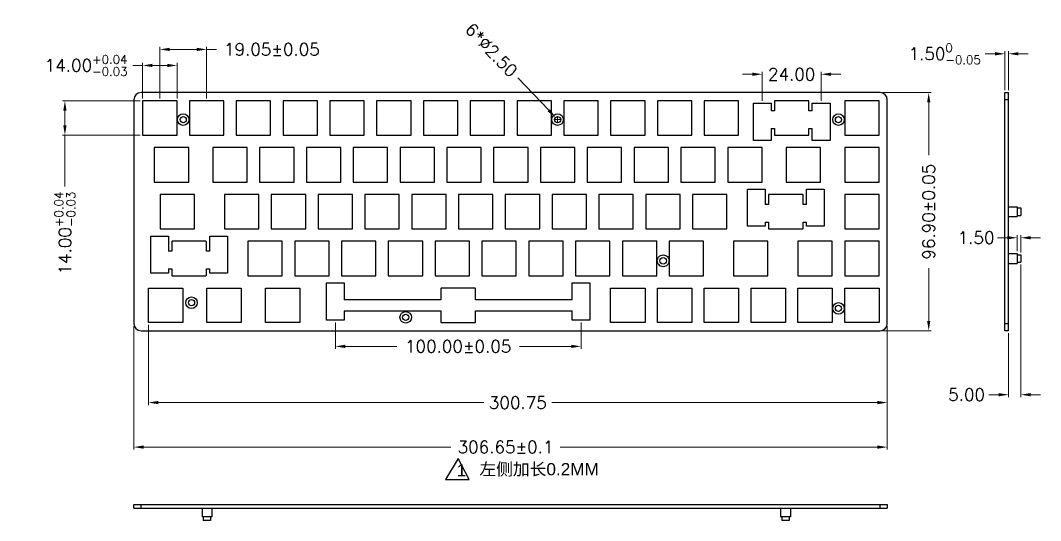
# Model space of a CAD drawing. Header units: millimetres. Extents: x 2562 to 4353, y 2000 to 2227.
# Drawn here: x 2561.8 to 2977, y 2017.1 to 2220.6 of the extents above; entities that cross this region are included whole.
import ezdxf

# ---------------------------------------------------------------- set-up
doc = ezdxf.new("R2010")
doc.units = ezdxf.units.MM
doc.styles.add('ROMANS', font='romans.shx', dxfattribs={"bigfont": 'gbcbig.shx'})
doc.styles.get("Standard").update_dxf_attribs({"font": 'arial.ttf'})
doc.dimstyles.new('铝板', dxfattribs={"dimtxt": 5, "dimasz": 4, "dimexe": 1, "dimexo": 1, "dimgap": 1.5, "dimtad": 0, "dimzin": 0, "dimdsep": 46, "dimtxsty": 'ROMANS', "dimcen": 1, "dimclrd": 4, "dimclre": 4, "dimclrt": 6, "dimadec": 0, "dimazin": 0, "dimtm": 1e-09, "dimtfac": 0.8, "dimtofl": 0, "dimtmove": 0, "dimatfit": 3, "dimfxl": 0, "dimtolj": 1, "dimtzin": 0, "dimlwd": 20, "dimlwe": 20, "dimarcsym": 0})

# ---------------------------------------------------------------- blocks, each defined once
blk = doc.blocks.new('*D42')
at = {"color": 4, "lineweight": 20, "transparency": 16777216}
for p, q in [((2608, 2096.26), (2608, 2046)), ((2914.65, 2096.26), (2914.65, 2046)), ((2612, 2047), (2737.05, 2047)), ((2910.65, 2047), (2781.48, 2047))]:
    blk.add_line(p, q, dxfattribs=at)
at = {"color": 4, "transparency": 16777216}
for points in [[(2612, 2047.67), (2612, 2046.33), (2608, 2047)], [(2910.65, 2047.67), (2910.65, 2046.33), (2914.65, 2047)]]:
    blk.add_solid(points, dxfattribs=at)
at = {"layer": 'Defpoints', "color": 0, "transparency": 16777216}
for p in [(2608, 2097.26), (2914.65, 2097.26), (2608, 2047)]:
    blk.add_point(p, dxfattribs=at)
at = {"color": 6, "transparency": 16777216, "insert": (2759.27, 2047), "char_height": 5, "attachment_point": 5, "style": 'ROMANS'}
blk.add_mtext('\\A1;306.65%%P0.1', dxfattribs=at)
blk = doc.blocks.new('*D43')
at = {"color": 4, "lineweight": 20, "transparency": 16777216}
for p, q in [((2912.75, 2191.26), (2932.51, 2191.26)), ((2931.51, 2187.26), (2931.51, 2165.74)), ((2931.51, 2098.36), (2931.51, 2119.88)), ((2912.75, 2094.36), (2932.51, 2094.36))]:
    blk.add_line(p, q, dxfattribs=at)
at = {"color": 4, "transparency": 16777216}
for points in [[(2930.84, 2187.26), (2932.17, 2187.26), (2931.51, 2191.26)], [(2930.84, 2098.36), (2932.17, 2098.36), (2931.51, 2094.36)]]:
    blk.add_solid(points, dxfattribs=at)
at = {"layer": 'Defpoints', "color": 0, "transparency": 16777216}
for p in [(2911.75, 2191.26), (2911.75, 2094.36), (2931.51, 2094.36)]:
    blk.add_point(p, dxfattribs=at)
at = {"color": 6, "transparency": 16777216, "insert": (2931.51, 2142.81), "char_height": 5, "attachment_point": 5, "rotation": 90, "style": 'ROMANS'}
blk.add_mtext('\\A1;96.90%%P0.05', dxfattribs=at)
blk = doc.blocks.new('*D44')
at = {"color": 4, "lineweight": 20, "transparency": 16777216}
for p, q in [((2958.54, 2207.06), (2954.54, 2207.06)), ((2962.54, 2192.26), (2962.54, 2208.06)), ((2964.04, 2192.26), (2964.04, 2208.06)), ((2968.04, 2207.06), (2972.04, 2207.06))]:
    blk.add_line(p, q, dxfattribs=at)
at = {"color": 4, "transparency": 16777216}
for points in [[(2958.54, 2207.73), (2958.54, 2206.4), (2962.54, 2207.06)], [(2968.04, 2207.73), (2968.04, 2206.4), (2964.04, 2207.06)]]:
    blk.add_solid(points, dxfattribs=at)
at = {"layer": 'Defpoints', "color": 0, "transparency": 16777216}
for p in [(2962.54, 2207.06), (2962.54, 2191.26), (2964.04, 2191.26)]:
    blk.add_point(p, dxfattribs=at)
at = {"color": 6, "transparency": 16777216, "insert": (2938.01, 2207.06), "char_height": 5, "attachment_point": 5, "style": 'ROMANS'}
blk.add_mtext('\\A1;1.50{\\H0.7x;\\S0^ -0.05;}', dxfattribs=at)
blk = doc.blocks.new('*D45')
at = {"color": 4, "lineweight": 20, "transparency": 16777216}
for p, q in [((2618.55, 2188.91), (2618.55, 2209.84)), ((2637.6, 2188.91), (2637.6, 2209.84)), ((2622.55, 2208.84), (2633.6, 2208.84)), ((2637.6, 2208.84), (2641.6, 2208.84))]:
    blk.add_line(p, q, dxfattribs=at)
at = {"color": 4, "transparency": 16777216}
for points in [[(2622.55, 2209.5), (2622.55, 2208.17), (2618.55, 2208.84)], [(2633.6, 2209.5), (2633.6, 2208.17), (2637.6, 2208.84)]]:
    blk.add_solid(points, dxfattribs=at)
at = {"layer": 'Defpoints', "color": 0, "transparency": 16777216}
for p in [(2637.6, 2208.84), (2618.55, 2187.91), (2637.6, 2187.91)]:
    blk.add_point(p, dxfattribs=at)
at = {"color": 6, "transparency": 16777216, "insert": (2664.17, 2208.84), "char_height": 5, "attachment_point": 5, "style": 'ROMANS'}
blk.add_mtext('\\A1;19.05%%P0.05', dxfattribs=at)
blk = doc.blocks.new('*D46')
at = {"color": 4, "lineweight": 20, "transparency": 16777216}
for p, q in [((2611.55, 2202.32), (2607.55, 2202.32)), ((2611.55, 2188.91), (2611.55, 2203.32)), ((2621.55, 2202.32), (2615.55, 2202.32)), ((2625.55, 2188.91), (2625.55, 2203.32))]:
    blk.add_line(p, q, dxfattribs=at)
at = {"color": 4, "transparency": 16777216}
for points in [[(2615.55, 2202.99), (2615.55, 2201.66), (2611.55, 2202.32)], [(2621.55, 2202.99), (2621.55, 2201.66), (2625.55, 2202.32)]]:
    blk.add_solid(points, dxfattribs=at)
at = {"layer": 'Defpoints', "color": 0, "transparency": 16777216}
for p in [(2611.55, 2202.32), (2611.55, 2187.91), (2625.55, 2187.91)]:
    blk.add_point(p, dxfattribs=at)
at = {"color": 6, "transparency": 16777216, "insert": (2588.55, 2202.32), "char_height": 5, "attachment_point": 5, "style": 'ROMANS'}
blk.add_mtext('\\A1;14.00{\\H0.7x;\\S+0.04^ -0.03;}', dxfattribs=at)
blk = doc.blocks.new('*D47')
at = {"color": 4, "lineweight": 20, "transparency": 16777216}
for p, q in [((2610.55, 2187.91), (2578.92, 2187.91)), ((2579.92, 2183.91), (2579.92, 2177.91)), ((2610.55, 2173.91), (2578.92, 2173.91)), ((2579.92, 2173.91), (2579.92, 2153.09))]:
    blk.add_line(p, q, dxfattribs=at)
at = {"color": 4, "transparency": 16777216}
for points in [[(2579.26, 2183.91), (2580.59, 2183.91), (2579.92, 2187.91)], [(2579.26, 2177.91), (2580.59, 2177.91), (2579.92, 2173.91)]]:
    blk.add_solid(points, dxfattribs=at)
at = {"layer": 'Defpoints', "color": 0, "transparency": 16777216}
for p in [(2579.92, 2187.91), (2611.55, 2187.91), (2611.55, 2173.91)]:
    blk.add_point(p, dxfattribs=at)
at = {"color": 6, "transparency": 16777216, "insert": (2579.92, 2134.09), "char_height": 5, "attachment_point": 5, "rotation": 90, "style": 'ROMANS'}
blk.add_mtext('\\A1;14.00{\\H0.7x;\\S+0.04^ -0.03;}', dxfattribs=at)
blk = doc.blocks.new('*D48')
at = {"color": 4, "lineweight": 20, "transparency": 16777216}
for p, q in [((2764.22, 2197.33), (2776.85, 2184.06)), ((2779.47, 2180.26), (2781.47, 2180.26)), ((2780.47, 2179.26), (2780.47, 2181.26))]:
    blk.add_line(p, q, dxfattribs=at)
at = {"color": 4, "transparency": 16777216}
blk.add_solid([(2777.34, 2184.52), (2776.37, 2183.6), (2779.61, 2181.16)], dxfattribs=at)
at = {"layer": 'Defpoints', "color": 0, "transparency": 16777216}
for p in [(2779.61, 2181.16), (2781.34, 2179.35)]:
    blk.add_point(p, dxfattribs=at)
at = {"color": 6, "transparency": 16777216, "insert": (2753.5, 2208.59), "char_height": 5, "attachment_point": 5, "rotation": 313.5998, "style": 'ROMANS'}
blk.add_mtext('\\A1;6*∅2.50', dxfattribs=at)
blk = doc.blocks.new('*D51')
at = {"color": 4, "lineweight": 20, "transparency": 16777216}
for p, q in [((2690, 2097.71), (2690, 2086.98)), ((2790, 2097.71), (2790, 2086.98)), ((2694, 2087.98), (2715.05, 2087.98)), ((2786, 2087.98), (2764.95, 2087.98))]:
    blk.add_line(p, q, dxfattribs=at)
at = {"color": 4, "transparency": 16777216}
for points in [[(2694, 2088.65), (2694, 2087.31), (2690, 2087.98)], [(2786, 2088.65), (2786, 2087.31), (2790, 2087.98)]]:
    blk.add_solid(points, dxfattribs=at)
at = {"layer": 'Defpoints', "color": 0, "transparency": 16777216}
for p in [(2690, 2098.71), (2790, 2098.71), (2790, 2087.98)]:
    blk.add_point(p, dxfattribs=at)
at = {"color": 6, "transparency": 16777216, "insert": (2740, 2087.98), "char_height": 5, "attachment_point": 5, "style": 'ROMANS'}
blk.add_mtext('\\A1;100.00%%P0.05', dxfattribs=at)
blk = doc.blocks.new('*D52')
at = {"color": 4, "lineweight": 20, "transparency": 16777216}
for p, q in [((2859.73, 2198.73), (2855.73, 2198.73)), ((2863.73, 2187.91), (2863.73, 2199.73)), ((2887.73, 2187.91), (2887.73, 2199.73)), ((2891.73, 2198.73), (2895.73, 2198.73))]:
    blk.add_line(p, q, dxfattribs=at)
at = {"color": 4, "transparency": 16777216}
for points in [[(2859.73, 2199.4), (2859.73, 2198.07), (2863.73, 2198.73)], [(2891.73, 2199.4), (2891.73, 2198.07), (2887.73, 2198.73)]]:
    blk.add_solid(points, dxfattribs=at)
at = {"layer": 'Defpoints', "color": 0, "transparency": 16777216}
for p in [(2863.73, 2198.73), (2863.73, 2186.91), (2887.73, 2186.91)]:
    blk.add_point(p, dxfattribs=at)
at = {"color": 6, "transparency": 16777216, "insert": (2875.73, 2198.73), "char_height": 5, "attachment_point": 5, "style": 'ROMANS'}
blk.add_mtext('\\A1;24.00', dxfattribs=at)
blk = doc.blocks.new('*D53')
at = {"color": 4, "lineweight": 20, "transparency": 16777216}
for p, q in [((2613.9, 2096.71), (2613.9, 2064.12)), ((2914.65, 2096.26), (2914.65, 2064.12)), ((2617.9, 2065.12), (2750.39, 2065.12)), ((2910.65, 2065.12), (2778.16, 2065.12))]:
    blk.add_line(p, q, dxfattribs=at)
at = {"color": 4, "transparency": 16777216}
for points in [[(2617.9, 2065.79), (2617.9, 2064.45), (2613.9, 2065.12)], [(2910.65, 2065.79), (2910.65, 2064.45), (2914.65, 2065.12)]]:
    blk.add_solid(points, dxfattribs=at)
at = {"layer": 'Defpoints', "color": 0, "transparency": 16777216}
for p in [(2613.9, 2097.71), (2914.65, 2097.26), (2613.9, 2065.12)]:
    blk.add_point(p, dxfattribs=at)
at = {"color": 6, "transparency": 16777216, "insert": (2764.27, 2065.12), "char_height": 5, "attachment_point": 5, "style": 'ROMANS'}
blk.add_mtext('\\A1;300.75', dxfattribs=at)
blk = doc.blocks.new('*D78')
at = {"color": 4, "lineweight": 20, "transparency": 16777216}
for p, q in [((2969.04, 2121.26), (2969.04, 2067.33)), ((2964.04, 2093.36), (2964.04, 2067.33)), ((2960.04, 2068.33), (2956.04, 2068.33)), ((2973.04, 2068.33), (2977.04, 2068.33))]:
    blk.add_line(p, q, dxfattribs=at)
at = {"color": 4, "transparency": 16777216}
for points in [[(2960.04, 2068.99), (2960.04, 2067.66), (2964.04, 2068.33)], [(2973.04, 2068.99), (2973.04, 2067.66), (2969.04, 2068.33)]]:
    blk.add_solid(points, dxfattribs=at)
at = {"layer": 'Defpoints', "color": 0, "transparency": 16777216}
for p in [(2969.04, 2122.26), (2964.04, 2094.36), (2964.04, 2068.33)]:
    blk.add_point(p, dxfattribs=at)
at = {"color": 6, "transparency": 16777216, "insert": (2946.93, 2068.33), "char_height": 5, "attachment_point": 5, "style": 'ROMANS'}
blk.add_mtext('\\A1;5.00', dxfattribs=at)
blk = doc.blocks.new('*D79')
at = {"color": 4, "lineweight": 20, "transparency": 16777216}
for p, q in [((2963.54, 2132.19), (2959.54, 2132.19)), ((2967.54, 2126.76), (2967.54, 2133.19)), ((2969.04, 2126.26), (2969.04, 2133.19)), ((2973.04, 2132.19), (2977.04, 2132.19))]:
    blk.add_line(p, q, dxfattribs=at)
at = {"color": 4, "transparency": 16777216}
for points in [[(2963.54, 2132.86), (2963.54, 2131.53), (2967.54, 2132.19)], [(2973.04, 2132.86), (2973.04, 2131.53), (2969.04, 2132.19)]]:
    blk.add_solid(points, dxfattribs=at)
at = {"layer": 'Defpoints', "color": 0, "transparency": 16777216}
for p in [(2967.54, 2132.19), (2967.54, 2125.76), (2969.04, 2125.26)]:
    blk.add_point(p, dxfattribs=at)
at = {"color": 6, "transparency": 16777216, "insert": (2950.78, 2132.19), "char_height": 5, "attachment_point": 5, "style": 'ROMANS'}
blk.add_mtext('\\A1;1.50', dxfattribs=at)

msp = doc.modelspace()

# ---------------------------------------------------------------- linework, layer by layer
at = {"color": 1, "linetype": 'Continuous'}
msp.add_line((2607.999, 2188.359), (2607.999, 2097.259), dxfattribs=at)
at = {"color": 7, "linetype": 'Continuous'}
for p, q in [((2911.749, 2191.259), (2610.899, 2191.259)), ((2914.649, 2097.259), (2914.649, 2188.359)), ((2962.545, 2094.359), (2962.545, 2191.259)), ((2962.545, 2191.259), (2964.045, 2191.259)), ((2964.045, 2094.359), (2964.045, 2191.259)), ((2611.549, 2187.909), (2611.549, 2173.909)), ((2625.549, 2187.909), (2611.549, 2187.909)), ((2625.549, 2173.909), (2625.549, 2187.909)), ((2630.599, 2187.909), (2630.599, 2173.909)), ((2644.599, 2187.909), (2630.599, 2187.909)), ((2644.599, 2173.909), (2644.599, 2187.909)), ((2649.649, 2187.909), (2649.649, 2173.909)), ((2663.649, 2187.909), (2649.649, 2187.909)), ((2663.649, 2173.909), (2663.649, 2187.909)), ((2668.699, 2187.909), (2668.699, 2173.909)), ((2682.699, 2187.909), (2668.699, 2187.909)), ((2682.699, 2173.909), (2682.699, 2187.909)), ((2687.749, 2187.909), (2687.749, 2173.909)), ((2701.749, 2187.909), (2687.749, 2187.909)), ((2701.749, 2173.909), (2701.749, 2187.909)), ((2706.799, 2187.909), (2706.799, 2173.909)), ((2720.799, 2187.909), (2706.799, 2187.909)), ((2720.799, 2173.909), (2720.799, 2187.909)), ((2725.849, 2187.909), (2725.849, 2173.909)), ((2739.849, 2187.909), (2725.849, 2187.909)), ((2739.849, 2173.909), (2739.849, 2187.909)), ((2744.899, 2187.909), (2744.899, 2173.909)), ((2758.899, 2187.909), (2744.899, 2187.909)), ((2758.899, 2173.909), (2758.899, 2187.909)), ((2763.949, 2187.909), (2763.949, 2173.909)), ((2777.949, 2187.909), (2763.949, 2187.909)), ((2777.949, 2173.909), (2777.949, 2187.909)), ((2782.999, 2187.909), (2782.999, 2173.909)), ((2796.999, 2187.909), (2782.999, 2187.909)), ((2796.999, 2173.909), (2796.999, 2187.909)), ((2802.049, 2187.909), (2802.049, 2173.909)), ((2816.049, 2187.909), (2802.049, 2187.909)), ((2816.049, 2173.909), (2816.049, 2187.909)), ((2835.099, 2187.909), (2821.099, 2187.909)), ((2821.099, 2187.909), (2821.099, 2173.909)), ((2835.099, 2173.909), (2835.099, 2187.909)), ((2854.149, 2187.909), (2840.149, 2187.909)), ((2840.149, 2187.909), (2840.149, 2173.909)), ((2854.149, 2173.909), (2854.149, 2187.909)), ((2860.129, 2186.909), (2867.329, 2186.909)), ((2860.129, 2171.809), (2860.129, 2186.909)), ((2867.329, 2186.909), (2867.329, 2183.889)), ((2868.704, 2187.734), (2868.704, 2183.889)), ((2882.554, 2187.934), (2868.904, 2187.934)), ((2882.754, 2183.889), (2882.754, 2187.734)), ((2884.129, 2186.909), (2891.329, 2186.909)), ((2884.129, 2183.889), (2884.129, 2186.909)), ((2891.329, 2186.909), (2891.329, 2171.809)), ((2911.299, 2187.909), (2897.299, 2187.909)), ((2897.299, 2187.909), (2897.299, 2173.909)), ((2911.299, 2173.909), (2911.299, 2187.909)), ((2868.704, 2183.889), (2867.329, 2183.889)), ((2884.129, 2183.889), (2882.754, 2183.889)), ((2867.329, 2176.679), (2868.704, 2176.679)), ((2867.329, 2176.679), (2867.329, 2171.809)), ((2868.704, 2176.679), (2868.704, 2174.084)), ((2882.754, 2176.679), (2884.129, 2176.679)), ((2882.754, 2174.084), (2882.754, 2176.679)), ((2884.129, 2171.809), (2884.129, 2176.679)), ((2611.549, 2173.909), (2625.549, 2173.909)), ((2630.599, 2173.909), (2644.599, 2173.909)), ((2649.649, 2173.909), (2663.649, 2173.909)), ((2668.699, 2173.909), (2682.699, 2173.909)), ((2687.749, 2173.909), (2701.749, 2173.909)), ((2706.799, 2173.909), (2720.799, 2173.909)), ((2725.849, 2173.909), (2739.849, 2173.909)), ((2744.899, 2173.909), (2758.899, 2173.909)), ((2763.949, 2173.909), (2777.949, 2173.909)), ((2782.999, 2173.909), (2796.999, 2173.909)), ((2802.049, 2173.909), (2816.049, 2173.909)), ((2821.099, 2173.909), (2835.099, 2173.909)), ((2840.149, 2173.909), (2854.149, 2173.909)), ((2867.329, 2171.809), (2860.129, 2171.809)), ((2868.904, 2173.884), (2882.554, 2173.884)), ((2891.329, 2171.809), (2884.129, 2171.809)), ((2897.299, 2173.909), (2911.299, 2173.909)), ((2616.299, 2168.859), (2616.299, 2154.859)), ((2630.299, 2168.859), (2616.299, 2168.859)), ((2630.299, 2154.859), (2630.299, 2168.859)), ((2640.129, 2168.859), (2640.129, 2154.859)), ((2654.129, 2168.859), (2640.129, 2168.859)), ((2654.129, 2154.859), (2654.129, 2168.859)), ((2659.179, 2168.859), (2659.179, 2154.859)), ((2673.179, 2168.859), (2659.179, 2168.859)), ((2673.179, 2154.859), (2673.179, 2168.859)), ((2678.229, 2168.859), (2678.229, 2154.859)), ((2692.229, 2168.859), (2678.229, 2168.859)), ((2692.229, 2154.859), (2692.229, 2168.859)), ((2697.279, 2168.859), (2697.279, 2154.859)), ((2711.279, 2168.859), (2697.279, 2168.859)), ((2711.279, 2154.859), (2711.279, 2168.859)), ((2716.329, 2168.859), (2716.329, 2154.859)), ((2730.329, 2168.859), (2716.329, 2168.859)), ((2730.329, 2154.859), (2730.329, 2168.859)), ((2735.379, 2168.859), (2735.379, 2154.859)), ((2749.379, 2168.859), (2735.379, 2168.859)), ((2749.379, 2154.859), (2749.379, 2168.859)), ((2754.429, 2168.859), (2754.429, 2154.859)), ((2768.429, 2168.859), (2754.429, 2168.859)), ((2768.429, 2154.859), (2768.429, 2168.859)), ((2773.479, 2168.859), (2773.479, 2154.859)), ((2787.479, 2168.859), (2773.479, 2168.859)), ((2787.479, 2154.859), (2787.479, 2168.859)), ((2792.529, 2168.859), (2792.529, 2154.859)), ((2806.529, 2168.859), (2792.529, 2168.859)), ((2806.529, 2154.859), (2806.529, 2168.859)), ((2825.579, 2168.859), (2811.579, 2168.859)), ((2811.579, 2168.859), (2811.579, 2154.859)), ((2825.579, 2154.859), (2825.579, 2168.859)), ((2844.629, 2168.859), (2830.629, 2168.859)), ((2830.629, 2168.859), (2830.629, 2154.859)), ((2844.629, 2154.859), (2844.629, 2168.859)), ((2863.679, 2168.859), (2849.679, 2168.859)), ((2849.679, 2168.859), (2849.679, 2154.859)), ((2863.679, 2154.859), (2863.679, 2168.859)), ((2887.489, 2168.859), (2873.489, 2168.859)), ((2873.489, 2168.859), (2873.489, 2154.859)), ((2887.489, 2154.859), (2887.489, 2168.859)), ((2911.299, 2168.859), (2897.299, 2168.859)), ((2897.299, 2168.859), (2897.299, 2154.859)), ((2911.299, 2154.859), (2911.299, 2168.859)), ((2616.299, 2154.859), (2630.299, 2154.859)), ((2640.129, 2154.859), (2654.129, 2154.859)), ((2659.179, 2154.859), (2673.179, 2154.859)), ((2678.229, 2154.859), (2692.229, 2154.859)), ((2697.279, 2154.859), (2711.279, 2154.859)), ((2716.329, 2154.859), (2730.329, 2154.859)), ((2735.379, 2154.859), (2749.379, 2154.859)), ((2754.429, 2154.859), (2768.429, 2154.859)), ((2773.479, 2154.859), (2787.479, 2154.859)), ((2792.529, 2154.859), (2806.529, 2154.859)), ((2811.579, 2154.859), (2825.579, 2154.859)), ((2830.629, 2154.859), (2844.629, 2154.859)), ((2849.679, 2154.859), (2863.679, 2154.859)), ((2857.729, 2151.909), (2864.929, 2151.909)), ((2857.729, 2136.909), (2857.729, 2151.909)), ((2864.929, 2151.909), (2864.929, 2145.789)), ((2873.489, 2154.859), (2887.489, 2154.859)), ((2881.729, 2151.909), (2888.929, 2151.909)), ((2881.729, 2145.789), (2881.729, 2151.909)), ((2888.929, 2151.909), (2888.929, 2136.909)), ((2897.299, 2154.859), (2911.299, 2154.859)), ((2618.689, 2149.809), (2618.689, 2135.809)), ((2632.689, 2149.809), (2618.689, 2149.809)), ((2632.689, 2135.809), (2632.689, 2149.809)), ((2644.879, 2149.809), (2644.879, 2135.809)), ((2658.879, 2149.809), (2644.879, 2149.809)), ((2658.879, 2135.809), (2658.879, 2149.809)), ((2663.929, 2149.809), (2663.929, 2135.809)), ((2677.929, 2149.809), (2663.929, 2149.809)), ((2677.929, 2135.809), (2677.929, 2149.809)), ((2682.979, 2149.809), (2682.979, 2135.809)), ((2696.979, 2149.809), (2682.979, 2149.809)), ((2696.979, 2135.809), (2696.979, 2149.809)), ((2702.029, 2149.809), (2702.029, 2135.809)), ((2716.029, 2149.809), (2702.029, 2149.809)), ((2716.029, 2135.809), (2716.029, 2149.809)), ((2721.079, 2149.809), (2721.079, 2135.809)), ((2735.079, 2149.809), (2721.079, 2149.809)), ((2735.079, 2135.809), (2735.079, 2149.809)), ((2740.129, 2149.809), (2740.129, 2135.809)), ((2754.129, 2149.809), (2740.129, 2149.809)), ((2754.129, 2135.809), (2754.129, 2149.809)), ((2759.179, 2149.809), (2759.179, 2135.809)), ((2773.179, 2149.809), (2759.179, 2149.809)), ((2773.179, 2135.809), (2773.179, 2149.809)), ((2792.229, 2149.809), (2778.229, 2149.809)), ((2778.229, 2149.809), (2778.229, 2135.809)), ((2792.229, 2135.809), (2792.229, 2149.809)), ((2811.279, 2149.809), (2797.279, 2149.809)), ((2797.279, 2149.809), (2797.279, 2135.809)), ((2811.279, 2135.809), (2811.279, 2149.809)), ((2830.329, 2149.809), (2816.329, 2149.809)), ((2816.329, 2149.809), (2816.329, 2135.809)), ((2830.329, 2135.809), (2830.329, 2149.809)), ((2849.379, 2149.809), (2835.379, 2149.809)), ((2835.379, 2149.809), (2835.379, 2135.809)), ((2849.379, 2135.809), (2849.379, 2149.809)), ((2866.304, 2149.634), (2866.304, 2145.789)), ((2880.154, 2149.834), (2866.504, 2149.834)), ((2880.354, 2145.789), (2880.354, 2149.634)), ((2911.299, 2149.809), (2897.299, 2149.809)), ((2897.299, 2149.809), (2897.299, 2135.809)), ((2911.299, 2135.809), (2911.299, 2149.809)), ((2866.304, 2145.789), (2864.929, 2145.789)), ((2881.729, 2145.789), (2880.354, 2145.789)), ((2964.045, 2144.809), (2967.545, 2144.809)), ((2967.545, 2144.808), (2967.545, 2140.81)), ((2967.545, 2144.309), (2969.045, 2144.309)), ((2969.045, 2144.309), (2969.045, 2141.309)), ((2864.929, 2138.579), (2866.304, 2138.579)), ((2864.929, 2138.579), (2864.929, 2136.909)), ((2866.304, 2138.579), (2866.304, 2135.984)), ((2880.354, 2138.579), (2881.729, 2138.579)), ((2880.354, 2135.984), (2880.354, 2138.579)), ((2881.729, 2136.909), (2881.729, 2138.579)), ((2964.045, 2140.809), (2967.545, 2140.809)), ((2967.545, 2141.309), (2969.045, 2141.309)), ((2618.689, 2135.809), (2632.689, 2135.809)), ((2644.879, 2135.809), (2658.879, 2135.809)), ((2663.929, 2135.809), (2677.929, 2135.809)), ((2682.979, 2135.809), (2696.979, 2135.809)), ((2702.029, 2135.809), (2716.029, 2135.809)), ((2721.079, 2135.809), (2735.079, 2135.809)), ((2740.129, 2135.809), (2754.129, 2135.809)), ((2759.179, 2135.809), (2773.179, 2135.809)), ((2778.229, 2135.809), (2792.229, 2135.809)), ((2797.279, 2135.809), (2811.279, 2135.809)), ((2816.329, 2135.809), (2830.329, 2135.809)), ((2835.379, 2135.809), (2849.379, 2135.809)), ((2864.929, 2136.909), (2857.729, 2136.909)), ((2866.504, 2135.784), (2880.154, 2135.784)), ((2888.929, 2136.909), (2881.729, 2136.909)), ((2897.299, 2135.809), (2911.299, 2135.809)), ((2614.859, 2117.759), (2614.859, 2132.859)), ((2614.859, 2132.859), (2622.059, 2132.859)), ((2622.059, 2132.859), (2622.059, 2126.739)), ((2623.434, 2130.584), (2623.434, 2126.739)), ((2637.284, 2130.784), (2623.634, 2130.784)), ((2637.484, 2126.739), (2637.484, 2130.584)), ((2638.859, 2126.739), (2638.859, 2132.859)), ((2638.859, 2132.859), (2646.059, 2132.859)), ((2646.059, 2132.859), (2646.059, 2117.759)), ((2654.409, 2130.759), (2654.409, 2116.759)), ((2668.409, 2130.759), (2654.409, 2130.759)), ((2668.409, 2116.759), (2668.409, 2130.759)), ((2673.459, 2130.759), (2673.459, 2116.759)), ((2687.459, 2130.759), (2673.459, 2130.759)), ((2687.459, 2116.759), (2687.459, 2130.759)), ((2692.509, 2130.759), (2692.509, 2116.759)), ((2706.509, 2130.759), (2692.509, 2130.759)), ((2706.509, 2116.759), (2706.509, 2130.759)), ((2711.559, 2130.759), (2711.559, 2116.759)), ((2725.559, 2130.759), (2711.559, 2130.759)), ((2725.559, 2116.759), (2725.559, 2130.759)), ((2730.609, 2130.759), (2730.609, 2116.759)), ((2744.609, 2130.759), (2730.609, 2130.759)), ((2744.609, 2116.759), (2744.609, 2130.759)), ((2749.659, 2130.759), (2749.659, 2116.759)), ((2763.659, 2130.759), (2749.659, 2130.759)), ((2763.659, 2116.759), (2763.659, 2130.759)), ((2782.709, 2130.759), (2768.709, 2130.759)), ((2768.709, 2130.759), (2768.709, 2116.759)), ((2782.709, 2116.759), (2782.709, 2130.759)), ((2801.759, 2130.759), (2787.759, 2130.759)), ((2787.759, 2130.759), (2787.759, 2116.759)), ((2801.759, 2116.759), (2801.759, 2130.759)), ((2820.809, 2130.759), (2806.809, 2130.759)), ((2806.809, 2130.759), (2806.809, 2116.759)), ((2820.809, 2116.759), (2820.809, 2130.759)), ((2825.859, 2130.759), (2825.838, 2122.8)), ((2839.859, 2130.759), (2825.859, 2130.759)), ((2839.859, 2116.759), (2839.859, 2130.759)), ((2866.054, 2130.759), (2852.054, 2130.759)), ((2852.054, 2130.759), (2852.054, 2116.759)), ((2866.054, 2116.759), (2866.054, 2130.759)), ((2892.249, 2130.759), (2878.249, 2130.759)), ((2878.249, 2130.759), (2878.249, 2116.759)), ((2892.249, 2116.759), (2892.249, 2130.759)), ((2911.299, 2130.759), (2897.299, 2130.759)), ((2897.299, 2130.759), (2897.299, 2116.759)), ((2911.299, 2116.759), (2911.299, 2130.759)), ((2623.434, 2126.739), (2622.059, 2126.739)), ((2638.859, 2126.739), (2637.484, 2126.739)), ((2825.838, 2122.818), (2825.859, 2116.759)), ((2964.045, 2125.759), (2967.545, 2125.759)), ((2967.545, 2125.758), (2967.545, 2121.76)), ((2967.545, 2125.259), (2969.045, 2125.259)), ((2967.545, 2122.259), (2969.045, 2122.259)), ((2969.045, 2125.259), (2969.045, 2122.259)), ((2622.059, 2117.759), (2614.859, 2117.759)), ((2622.059, 2119.529), (2622.059, 2117.759)), ((2622.059, 2119.529), (2623.434, 2119.529)), ((2623.434, 2119.529), (2623.434, 2116.934)), ((2637.484, 2116.934), (2637.484, 2119.529)), ((2637.484, 2119.529), (2638.859, 2119.529)), ((2638.859, 2117.759), (2638.859, 2119.529)), ((2646.059, 2117.759), (2638.859, 2117.759)), ((2964.045, 2121.759), (2967.545, 2121.759)), ((2623.634, 2116.734), (2637.284, 2116.734)), ((2654.409, 2116.759), (2668.409, 2116.759)), ((2673.459, 2116.759), (2687.459, 2116.759)), ((2686.399, 2098.709), (2686.399, 2113.809)), ((2686.399, 2113.809), (2693.599, 2113.809)), ((2692.509, 2116.759), (2706.509, 2116.759)), ((2693.599, 2113.809), (2693.599, 2106.959)), ((2711.559, 2116.759), (2725.559, 2116.759)), ((2730.609, 2116.759), (2744.609, 2116.759)), ((2749.659, 2116.759), (2763.659, 2116.759)), ((2768.709, 2116.759), (2782.709, 2116.759)), ((2786.399, 2113.809), (2793.599, 2113.809)), ((2786.399, 2106.959), (2786.399, 2113.809)), ((2787.759, 2116.759), (2801.759, 2116.759)), ((2793.599, 2113.809), (2793.599, 2098.709)), ((2806.809, 2116.759), (2820.809, 2116.759)), ((2825.859, 2116.759), (2839.859, 2116.759)), ((2852.054, 2116.759), (2866.054, 2116.759)), ((2878.249, 2116.759), (2892.249, 2116.759)), ((2897.299, 2116.759), (2911.299, 2116.759)), ((2613.899, 2097.709), (2613.899, 2111.709)), ((2613.899, 2111.709), (2627.899, 2111.709)), ((2627.899, 2111.709), (2627.899, 2097.709)), ((2637.699, 2097.709), (2637.699, 2111.709)), ((2637.699, 2111.709), (2651.699, 2111.709)), ((2651.699, 2111.709), (2651.699, 2097.709)), ((2661.499, 2097.709), (2661.499, 2111.709)), ((2661.499, 2111.709), (2675.499, 2111.709)), ((2675.499, 2111.709), (2675.499, 2097.709)), ((2732.974, 2111.534), (2732.974, 2106.959)), ((2746.824, 2111.734), (2733.174, 2111.734)), ((2747.024, 2106.959), (2747.024, 2111.534)), ((2802.049, 2111.709), (2816.049, 2111.709)), ((2802.049, 2097.709), (2802.049, 2111.709)), ((2816.049, 2111.709), (2816.049, 2097.709)), ((2821.099, 2111.709), (2835.099, 2111.709)), ((2821.099, 2097.709), (2821.099, 2111.709)), ((2835.099, 2111.709), (2835.099, 2097.709)), ((2840.149, 2111.709), (2854.149, 2111.709)), ((2840.149, 2097.709), (2840.149, 2111.709)), ((2854.149, 2111.709), (2854.149, 2097.709)), ((2859.199, 2111.709), (2873.199, 2111.709)), ((2859.199, 2097.709), (2859.199, 2111.709)), ((2873.199, 2111.709), (2873.199, 2097.709)), ((2878.249, 2111.709), (2892.249, 2111.709)), ((2878.249, 2097.709), (2878.249, 2111.709)), ((2892.249, 2111.709), (2892.249, 2097.709)), ((2897.299, 2111.709), (2911.299, 2111.709)), ((2897.299, 2097.709), (2897.299, 2111.709)), ((2911.299, 2111.709), (2911.299, 2097.709)), ((2732.974, 2106.959), (2693.599, 2106.959)), ((2786.399, 2106.959), (2747.024, 2106.959)), ((2693.599, 2102.459), (2693.599, 2098.709)), ((2693.599, 2102.459), (2732.974, 2102.459)), ((2732.974, 2102.459), (2732.974, 2097.884)), ((2747.024, 2102.459), (2786.399, 2102.459)), ((2747.024, 2097.884), (2747.024, 2102.459)), ((2786.399, 2098.709), (2786.399, 2102.459)), ((2627.899, 2097.709), (2613.899, 2097.709)), ((2651.699, 2097.709), (2637.699, 2097.709)), ((2675.499, 2097.709), (2661.499, 2097.709)), ((2693.599, 2098.709), (2686.399, 2098.709)), ((2733.174, 2097.684), (2746.824, 2097.684)), ((2793.599, 2098.709), (2786.399, 2098.709)), ((2816.049, 2097.709), (2802.049, 2097.709)), ((2835.099, 2097.709), (2821.099, 2097.709)), ((2854.149, 2097.709), (2840.149, 2097.709)), ((2873.199, 2097.709), (2859.199, 2097.709)), ((2892.249, 2097.709), (2878.249, 2097.709)), ((2911.299, 2097.709), (2897.299, 2097.709)), ((2610.899, 2094.359), (2911.749, 2094.359)), ((2964.045, 2094.359), (2962.545, 2094.359)), ((2607.999, 2022.092), (2607.999, 2023.592)), ((2607.999, 2023.592), (2914.649, 2023.592)), ((2914.649, 2023.592), (2914.649, 2022.092)), ((2607.999, 2022.092), (2914.649, 2022.092)), ((2635.739, 2022.092), (2635.739, 2018.592)), ((2639.739, 2018.592), (2635.739, 2018.592)), ((2636.239, 2018.592), (2636.239, 2017.092)), ((2639.239, 2018.592), (2639.239, 2017.092)), ((2639.739, 2022.092), (2639.739, 2018.592)), ((2871.199, 2022.092), (2871.199, 2018.592)), ((2875.199, 2018.592), (2871.199, 2018.592)), ((2871.699, 2018.592), (2871.699, 2017.092)), ((2874.699, 2018.592), (2874.699, 2017.092)), ((2875.199, 2022.092), (2875.199, 2018.592)), ((2639.239, 2017.092), (2636.239, 2017.092)), ((2874.699, 2017.092), (2871.699, 2017.092))]:
    msp.add_line(p, q, dxfattribs=at)
at = {"color": 9, "linetype": 'Continuous'}
for p, q in [((2964.045, 2188.359), (2962.545, 2188.359)), ((2962.545, 2097.259), (2964.045, 2097.259)), ((2610.899, 2022.092), (2610.899, 2023.592)), ((2911.749, 2022.092), (2911.749, 2023.592))]:
    msp.add_line(p, q, dxfattribs=at)
for p, q in [((2740.047, 2042.36), (2734.836, 2033.806)), ((2744.513, 2033.806), (2740.047, 2042.36)), ((2734.836, 2033.806), (2744.513, 2033.806))]:
    msp.add_line(p, q)
at = {"color": 7, "linetype": 'Continuous'}
for centre, radius in [((2628.074, 2180.259), 2.35), ((2628.074, 2180.259), 1.25), ((2780.474, 2180.259), 2.35), ((2780.474, 2180.259), 1.25), ((2894.774, 2180.259), 2.35), ((2894.774, 2180.259), 1.25), ((2823.424, 2122.809), 1.3), ((2631.449, 2105.759), 2.35), ((2631.449, 2105.759), 1.25), ((2894.774, 2103.459), 2.35), ((2718.624, 2099.809), 2.35), ((2894.774, 2103.459), 1.25), ((2718.624, 2099.809), 1.25)]:
    msp.add_circle(centre, radius, dxfattribs=at)
for centre, radius, start, end in [((2610.899, 2188.359), 2.9, 90, 180), ((2911.749, 2188.359), 2.9, 0, 90), ((2868.904, 2187.734), 0.2, 90, 180), ((2882.554, 2187.734), 0.2, 0, 90), ((2868.904, 2174.084), 0.2, 179.99999, 270), ((2882.554, 2174.084), 0.2, 270, 360), ((2866.504, 2149.634), 0.2, 90, 180), ((2880.154, 2149.634), 0.2, 0, 90), ((2866.504, 2135.984), 0.2, 179.99999, 270), ((2880.154, 2135.984), 0.2, 270, 360), ((2623.634, 2130.584), 0.2, 90, 180), ((2637.284, 2130.584), 0.2, 0, 90), ((2623.634, 2116.934), 0.2, 179.99999, 270), ((2637.284, 2116.934), 0.2, 270, 360), ((2733.174, 2111.534), 0.2, 90, 180), ((2746.824, 2111.534), 0.2, 0, 90), ((2610.899, 2097.259), 2.9, 180, 270), ((2733.174, 2097.884), 0.2, 179.99999, 270.00001), ((2746.824, 2097.884), 0.2, 269.99999, 0), ((2911.749, 2097.259), 2.9, 270, 0)]:
    msp.add_arc(centre, radius, start, end, dxfattribs=at)
for points, knots in [([(2821.024, 2122.809), (2821.024, 2123.122), (2821.149, 2123.754), (2821.685, 2124.552), (2822.486, 2125.086), (2823.43, 2125.272), (2824.374, 2125.079), (2825.426, 2124.38), (2825.838, 2123.414), (2825.838, 2122.8)], [0, 0, 0, 0, 0.1255659, 0.2510993, 0.3766526, 0.5022062, 0.6277357, 0.7533406, 1, 1, 1, 1]), ([(2825.838, 2122.818), (2825.838, 2122.204), (2825.426, 2121.238), (2824.374, 2120.539), (2823.43, 2120.346), (2822.486, 2120.532), (2821.685, 2121.066), (2821.149, 2121.864), (2821.024, 2122.496), (2821.024, 2122.809)], [0, 0, 0, 0, 0.24666, 0.3722646, 0.4977941, 0.6233477, 0.7489013, 0.8744342, 1, 1, 1, 1])]:
    msp.add_open_spline(points, degree=3, knots=knots, dxfattribs=at)

# ---------------------------------------------------------------- texts
at = {"char_height": 5, "attachment_point": 1}
for s, width, heights, insert in [('\\pi7.51598;1', 16.87371, [7.812], (2731.886, 2040.044)), ('{\\fSimSun|b0|i0|c134|p2;左侧加长}0.2MM', 75.83339, [0], (2748.624, 2040.52))]:
    msp.add_mtext_dynamic_manual_height_columns(s, width=width, gutter_width=1, heights=heights, dxfattribs=dict(at, insert=insert))

# ---------------------------------------------------------------- dimensions: what is measured, and where the dimension line sits
dim = msp.add_diameter_dim_2p(p1=(2781.336, 2179.354), p2=(2779.612, 2181.164), text='6*<>', dimstyle='铝板')
dim.commit()
dim.dimension.update_dxf_attribs({"geometry": '*D48', "text_midpoint": (2753.498, 2208.587), "dimtype": 163})
for base, p1, p2, text, picture, middle in [((2637.599, 2208.838), (2618.549, 2187.909), (2637.599, 2187.909), '<>%%P0.05', '*D45', (2664.171, 2208.838)), ((2962.545, 2207.062), (2964.045, 2191.259), (2962.545, 2191.259), '<>{\\H0.7x;\\S0^ -0.05;}', '*D44', (2938.009, 2207.062)), ((2611.549, 2202.322), (2625.549, 2187.909), (2611.549, 2187.909), '<>{\\H0.7x;\\S+0.04^ -0.03;}', '*D46', (2588.549, 2202.322)), ((2789.999, 2087.98), (2689.999, 2098.709), (2789.999, 2098.709), '<>%%P0.05', '*D51', (2739.999, 2087.98))]:
    dim = msp.add_linear_dim(base=base, p1=p1, p2=p2, text=text, dimstyle='铝板')
    dim.commit()
    dim.dimension.update_dxf_attribs({"geometry": picture, "text_midpoint": middle})
for base, p1, p2, picture, middle in [((2863.729, 2198.734), (2887.729, 2186.909), (2863.729, 2186.909), '*D52', (2875.729, 2198.734)), ((2967.545, 2132.193), (2969.045, 2125.259), (2967.545, 2125.758), '*D79', (2950.783, 2132.193)), ((2964.045, 2068.327), (2969.045, 2122.259), (2964.045, 2094.359), '*D78', (2946.926, 2068.327)), ((2613.899, 2065.119), (2914.649, 2097.259), (2613.899, 2097.709), '*D53', (2764.274, 2065.119))]:
    dim = msp.add_linear_dim(base=base, p1=p1, p2=p2, dimstyle='铝板')
    dim.commit()
    dim.dimension.update_dxf_attribs({"geometry": picture, "text_midpoint": middle})
dim = msp.add_linear_dim(base=(2931.508, 2094.359), p1=(2911.749, 2191.259), p2=(2911.749, 2094.359), angle=90, text='<>%%P0.05', dimstyle='铝板')
dim.commit()
dim.dimension.update_dxf_attribs({"geometry": '*D43', "text_midpoint": (2931.508, 2142.809)})
dim = msp.add_linear_dim(base=(2579.923, 2187.909), p1=(2611.549, 2173.909), p2=(2611.549, 2187.909), angle=90, text='<>{\\H0.7x;\\S+0.04^ -0.03;}', dimstyle='铝板')
dim.commit()
dim.dimension.update_dxf_attribs({"geometry": '*D47', "text_midpoint": (2579.923, 2134.089), "dimtype": 160})
dim = msp.add_linear_dim(base=(2607.999, 2047), p1=(2914.649, 2097.259), p2=(2607.999, 2097.259), text='<>%%P0.1', dimstyle='铝板')
dim.commit()
dim.dimension.update_dxf_attribs({"geometry": '*D42', "text_midpoint": (2759.268, 2047), "dimtype": 160})

doc.saveas('drawing.dxf')
